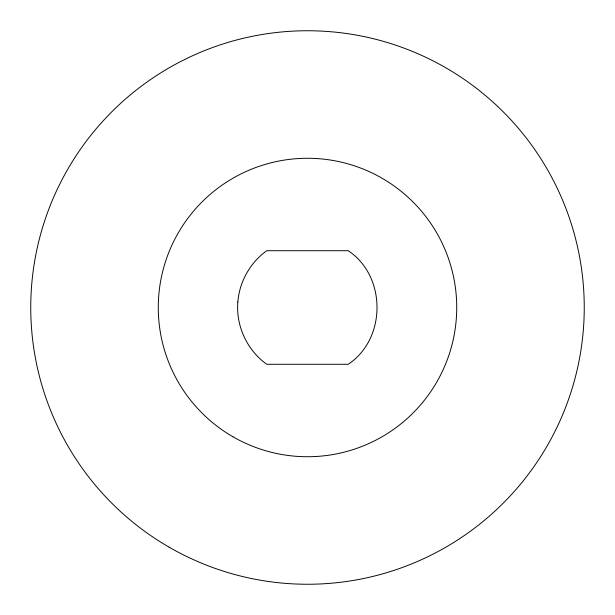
<?xml version="1.0" encoding="UTF-8"?>
<svg xmlns="http://www.w3.org/2000/svg" width="615" height="615" viewBox="0 0 615 615"><rect width="100%" height="100%" fill="white"/><g stroke="black" fill="none" stroke-linecap="round" stroke-linejoin="round"><path stroke-width="0.92" d="M237.851 301.98C235.799 325.935 247.168 350.404 266.802 364.288L348.198 364.288C386.612 338.865 386.612 276.135 348.198 250.712L266.802 250.712C250.259 262.497 239.396 281.732 237.851 301.98M169.125 547.173A276.75 276.75 0 0 0 584.25 307.5A276.75 276.75 0 0 0 169.125 67.827A276.75 276.75 0 0 0 169.125 547.173M232.885 436.735A149.23 149.23 0 0 0 456.73 307.5A149.23 149.23 0 0 0 232.885 178.265A149.23 149.23 0 0 0 232.885 436.735"/></g></svg>
